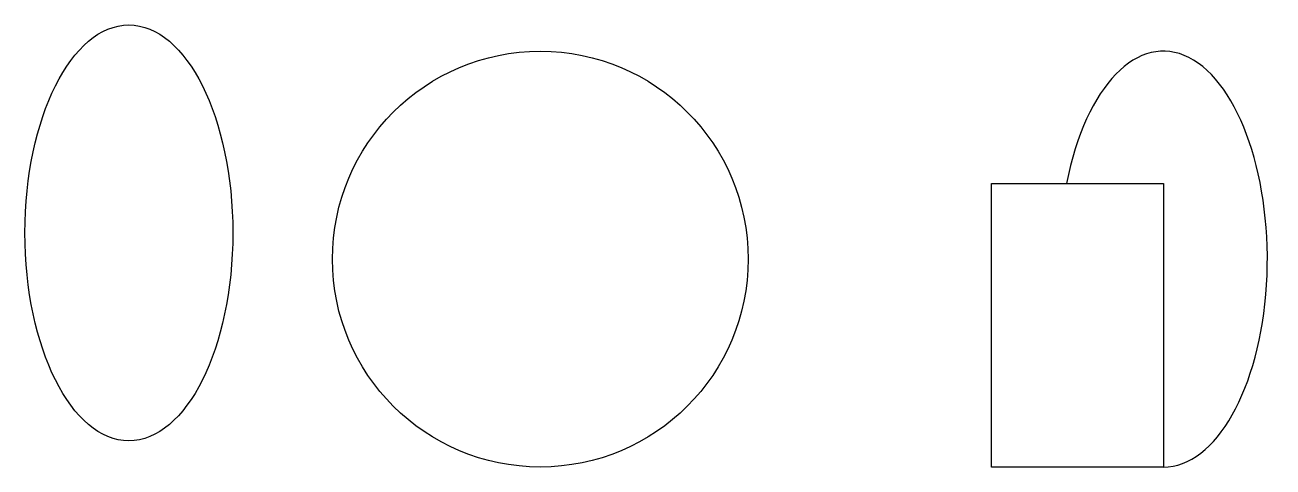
# Model space of a CAD drawing. Header units: millimetres. Extents: x 2317 to 2917, y 1914 to 2127.
import ezdxf

# ---------------------------------------------------------------- set-up
doc = ezdxf.new("R2010")
doc.units = ezdxf.units.MM

msp = doc.modelspace()

# ---------------------------------------------------------------- linework, layer by layer
msp.add_lwpolyline([(2781.93, 2050.58), (2864.63, 2050.58), (2864.63, 1914.2), (2781.93, 1914.2)], close=True)
for centre, major_axis, ratio in [((2366.93, 2026.8), (0, -100), 0.5), ((2564.86, 2014.2), (100, 0), 1)]:
    msp.add_ellipse(centre, major_axis=major_axis, ratio=ratio)
msp.add_ellipse((2864.63, 2014.2), major_axis=(0, -100), ratio=0.5, start_param=0, end_param=4.339975)

doc.saveas('drawing.dxf')
